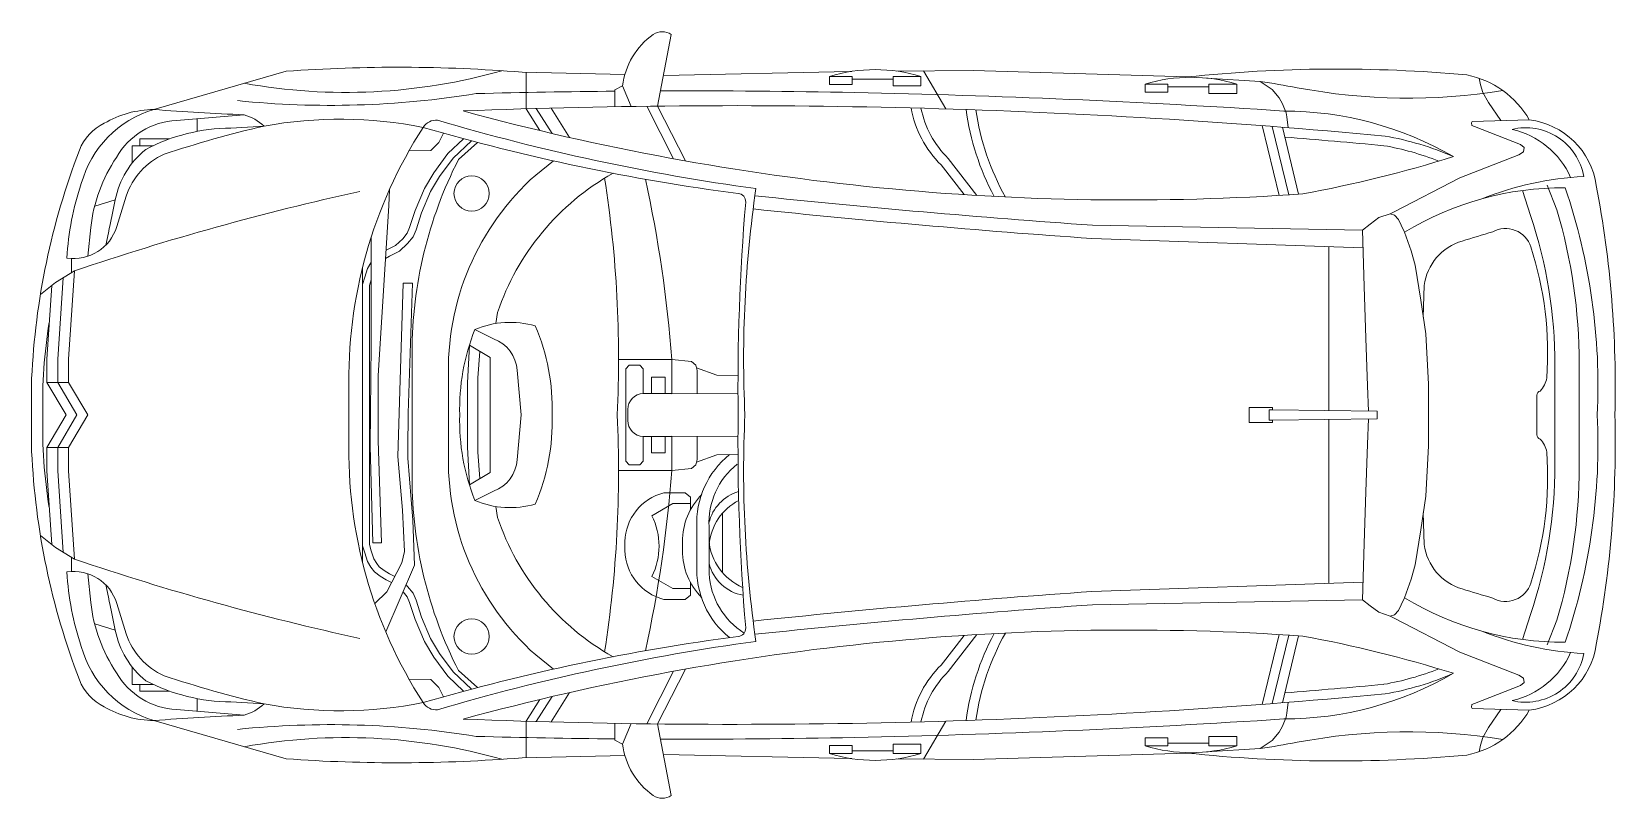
# Model space of a CAD drawing. Header units: centimetres. Extents: x 921 to 1328, y 444 to 640.
import ezdxf

# ---------------------------------------------------------------- set-up
doc = ezdxf.new("R2010")
doc.units = ezdxf.units.CM
doc.layers.add('SC Véhicules', color=73, linetype='Continuous', lineweight=5)

msp = doc.modelspace()

# ---------------------------------------------------------------- linework, layer by layer
at = {"layer": 'SC Véhicules'}
for p, q in [((1085.91, 519.27), (1080.52, 516.15)), ((1090.39, 519.27), (1085.91, 519.27)), ((1090.39, 520.92), (1090.39, 517.61)), ((1085.91, 497.41), (1080.52, 500.53)), ((1090.39, 497.41), (1085.91, 497.41)), ((1090.39, 495.76), (1090.39, 499.07))]:
    msp.add_line(p, q, dxfattribs=at)
for points in [[(1072.99, 626.56, -0.213271), (1080.85, 639.75, -0.316364), (1085.49, 639.75), (1081.95, 621.37)], [(921.09, 541.29), (921.09, 551.41, -0.080255), (933.35, 610.01, -0.190972), (939.74, 616.95, -0.13066), (952.51, 620.49), (986.5, 630.33, -0.037663), (1047.13, 630.08), (1073.57, 629.48)], [(1126.13, 626.93), (1131.94, 626.93), (1131.94, 628.27), (1142.5, 628.27), (1142.5, 626.56), (1149.65, 626.56), (1149.65, 628.99, 0.148544), (1126.13, 628.99), (1126.13, 626.93)], [(1143.33, 630.37), (1163.1, 630.51), (1218.16, 628.86, -0.04911), (1289.96, 629.36, -0.218214), (1306.03, 617.83, -0.3383), (1323.25, 601, -0.053035), (1328.05, 542.02)], [(1207.29, 624.96), (1213.1, 624.96), (1213.1, 626.3), (1223.66, 626.3), (1223.66, 624.59), (1230.81, 624.59), (1230.81, 627.02, 0.148544), (1207.29, 627.02), (1207.29, 624.96)], [(1299.25, 625.35, -0.086447), (1246.35, 626.09, 0.007946), (1236.84, 627.72, -4.839375)], [(1071.02, 625.2, 0.004282), (1035.36, 624.58, -0.065838), (974.01, 622.77)], [(1286.5, 608.38, 0.13222), (1242.93, 620.1, 0.01122), (1132.62, 624.85, 0.005993), (1082.7, 625.27, 0.005993)], [(952.51, 620.49, 0.008657), (975.7, 619.14, -0.110403), (980.85, 616.24, 0.023888), (955.13, 608.98, 0.209928), (945.37, 598.25), (942.96, 590.42, -0.373539), (930.15, 582.34, -1.186199)], [(952.51, 620.49, 0.260377), (933.85, 601.46, 0.06741), (930.15, 582.34, 1.244333)], [(975.7, 619.14), (958.34, 617.69, 0.257656), (942.91, 608.2, 0.122086), (936.29, 590.17), (935.5, 582.78)], [(1031.96, 620.13, 0.083987), (1247.8, 598.8, 0.030126), (1286.5, 608.38, 0.060983), (1268.97, 613.67, 0.032996), (1031.96, 620.13, 68.951103)], [(1160.75, 598.62), (1154.83, 606.24, -0.154142), (1147.13, 620.9)], [(1164.05, 598.41), (1156.69, 607.9, -0.150481), (1149.67, 620.83, -0.150481)], [(1161.27, 620.49, 0.088299), (1168.45, 598.16, 0.088299)], [(1163.79, 620.4, 0.092487), (1171.37, 598.01, 0.092487)], [(980.85, 616.24), (972.31, 615.7, 0.120929), (950.43, 610.26, 0.175141), (942.56, 597.31, -0.000751), (941.17, 590.49, -0.000528), (940.18, 585.7, -0.000528)], [(980.85, 616.24, -0.093664), (1021.72, 615.89, 0.098007)], [(1025.44, 617.72, 0.291164), (1021.72, 615.89, 0.150503), (1002.65, 548.1), (1002.65, 542.02)], [(1021.72, 615.89, 0.038114), (1102.66, 598.89, 0.04092)], [(1025.44, 617.72, 0.037618), (1107.25, 600.17, 0.048096), (1104.43, 542.02, 0.283509)], [(1293.82, 597.57, -0.080188), (1320.05, 603.32, 0.429141), (1301.58, 615.39, -0.235865), (1316.64, 603.06, -0.235865)], [(1035.65, 612.04), (1030.8, 607.67, 0.118091), (1018.88, 558.23), (1018.88, 542.02)], [(1055.21, 607.29), (1050.64, 603.66, 0.224427), (1028.25, 551.11), (1028.25, 542.02)], [(1040.43, 565.53), (1040.83, 568.31, -0.185981), (1070.52, 604.1)], [(1068.34, 602.83, -0.05116), (1071.59, 542.02, 1.299922)], [(1085.62, 556.28, 0.035513), (1078.83, 602.56, 0.035513)], [(1005.47, 599.43, 0.028075), (932.12, 579.04, 0.031284)], [(1102.68, 541.06), (1102.68, 542.02, -0.024157), (1104.61, 596.71, 0.430894), (1102.66, 598.89, -14.975758)], [(1273.98, 588.99, -0.140068), (1315.25, 600.36, -0.094519), (1323.5, 542.02, 1.188622)], [(1304.3, 599.69), (1306.34, 593.24, -0.082675), (1312.6, 554.8), (1312.6, 542.02)], [(1310.61, 601.07), (1313.11, 594.75, -0.073062), (1318.82, 555.24, -0.073062)], [(1263.27, 584.95), (1193.58, 587.36, -0.008513), (1106.53, 594.94, -0.008503)], [(1263.12, 589.49), (1193.73, 590.77, -0.008495), (1106.99, 598.33, -0.008495)], [(1278.78, 567.17), (1278.97, 575.31, -0.294453), (1288.77, 586.7, 0.002134), (1296.62, 589.07, -0.471298), (1306.42, 585.2, -0.096628), (1310.51, 551.55, -0.162982), (1308.81, 548.18, 0.32186), (1307.93, 547.08), (1307.93, 542.02)], [(925.6, 565.8, 0.046137), (923.96, 542.02, -0.011591)], [(1035.01, 563.97, -0.173697), (1050.52, 564.89, -0.109138), (1054.88, 542.02, 1.120389)], [(1035.01, 563.97, 0.100862), (1031.1, 542.02, 0.908615)], [(1035.01, 563.97), (1039.83, 561.55, -0.293986), (1045.9, 553.52), (1046.87, 542.02)], [(1085.62, 547.51), (1078.26, 547.51, 0.4127), (1074.33, 543.44), (1074.33, 542.02)], [(921.09, 542.75), (921.09, 532.63, 0.080255), (933.35, 474.03, 0.190972), (939.74, 467.08, 0.13066), (952.51, 463.54), (986.5, 453.7, 0.037663), (1047.13, 453.96), (1073.57, 454.56)], [(925.6, 518.23, -0.046137), (923.96, 542.02, 0.011591)], [(1025.44, 466.32, -0.291164), (1021.72, 468.14, -0.150503), (1002.65, 535.93), (1002.65, 542.02)], [(1035.65, 472), (1030.8, 476.36, -0.118091), (1018.88, 525.8), (1018.88, 542.02)], [(1025.44, 466.32, -0.037618), (1107.25, 483.87, -0.048096), (1104.43, 542.02, -0.283509)], [(1055.21, 476.75), (1050.64, 480.38, -0.224427), (1028.25, 532.92), (1028.25, 542.02)], [(1035.01, 520.07, -0.100862), (1031.1, 542.02, -0.908615)], [(1035.01, 520.07, 0.173697), (1050.52, 519.15, 0.109138), (1054.88, 542.02, -1.120389)], [(1035.01, 520.07), (1039.83, 522.49, 0.293986), (1045.9, 530.52), (1046.87, 542.02)], [(1068.34, 481.21, 0.05116), (1071.59, 542.02, -1.299922)], [(1085.62, 536.52), (1078.26, 536.52, -0.4127), (1074.33, 540.6), (1074.33, 542.02)], [(1102.68, 542.98), (1102.68, 542.02, 0.024157), (1104.61, 487.33, -0.430894), (1102.66, 485.15, 14.975758)], [(1143.33, 453.67), (1163.1, 453.53), (1218.16, 455.17, 0.04911), (1289.96, 454.67, 0.218214), (1306.03, 466.21, 0.3383), (1323.25, 483.04, 0.053035), (1328.05, 542.02)], [(1273.98, 495.05, 0.140068), (1315.25, 483.67, 0.094519), (1323.5, 542.02, -1.188622)], [(1278.78, 516.87), (1278.97, 508.73, 0.294453), (1288.77, 497.33, -0.002134), (1296.62, 494.97, 0.471298), (1306.42, 498.84, 0.096628), (1310.51, 532.49, 0.162982), (1308.81, 535.85, -0.32186), (1307.93, 536.96), (1307.93, 542.02)], [(1304.3, 484.34), (1306.34, 490.79, 0.082675), (1312.6, 529.24), (1312.6, 542.02)], [(1100.47, 531.83, 0.241504), (1092.06, 513.22), (1092.06, 503.55)], [(1102.42, 529.37, 0.242535), (1095.2, 513.3), (1095.2, 501.27)], [(1085.62, 527.75, -0.035513), (1078.83, 481.47, -0.035513)], [(1310.61, 482.96), (1313.11, 489.29, 0.073062), (1318.82, 528.8, 0.073062)], [(1090.39, 520.92), (1089.06, 522.03), (1083.57, 522.03, 0.336004), (1073.57, 509.49), (1073.57, 507.2)], [(1093.33, 521.59, 0.198018), (1088.36, 509.49, 0.457177)], [(1095.17, 514.3, -0.269133), (1102.77, 522.33, -0.362074)], [(1040.43, 518.51), (1040.83, 515.73, 0.185981), (1070.52, 479.93)], [(1095.2, 508.72, -0.254086), (1102.82, 520.09, -0.362074)], [(1095.2, 509.6, 0.275027), (1103.83, 497.74, 0.362074)], [(1005.47, 484.61, -0.028075), (932.12, 505, -0.031284)], [(1090.39, 495.76), (1089.06, 494.65), (1083.57, 494.65, -0.336004), (1073.57, 507.2), (1073.57, 507.2)], [(1093.33, 495.09, -0.198018), (1088.36, 507.19, -0.198018)], [(952.51, 463.54, -0.008657), (975.7, 464.9, 0.110403), (980.85, 467.79, -0.023888), (955.13, 475.06, -0.209928), (945.37, 485.78), (942.96, 493.62, 0.373539), (930.15, 501.7, 1.186199)], [(952.51, 463.54, -0.260377), (933.85, 482.57, -0.06741), (930.15, 501.7, -1.244333)], [(975.7, 464.9), (958.34, 466.35, -0.257656), (942.91, 475.83, -0.122086), (936.29, 493.86), (935.5, 501.26)], [(1100.46, 484.86, -0.242234), (1092.06, 503.55), (1092.06, 503.55)], [(1095.2, 503.91, 0.296575), (1103.97, 495.7)], [(1104.26, 486.02, -0.244032), (1095.2, 501.27, -0.242234)], [(980.85, 467.79), (972.31, 468.34, -0.120929), (950.43, 473.77, -0.175141), (942.56, 486.72, 0.000751), (941.17, 493.55, 0.000528), (940.18, 498.34, 0.000528)], [(1263.27, 499.09), (1193.58, 496.68, 0.008513), (1106.53, 489.09, 0.008503)], [(1263.12, 494.55), (1193.73, 493.26, 0.008495), (1106.99, 485.7, 0.008495)], [(1021.72, 468.14, -0.038114), (1102.66, 485.15, -0.04092)], [(1031.96, 463.9, -0.083987), (1247.8, 485.24, -0.030126), (1286.5, 475.66, -0.060983), (1268.97, 470.37, -0.032996), (1031.96, 463.9, -68.951103)], [(1160.75, 485.42), (1154.83, 477.8, 0.154142), (1147.13, 463.14)], [(1164.05, 485.62), (1156.69, 476.14, 0.150481), (1149.67, 463.2, 0.150481)], [(1161.27, 463.55, -0.088299), (1168.45, 485.87, -0.088299)], [(1163.79, 463.64, -0.092487), (1171.37, 486.02, -0.092487)], [(1293.82, 486.47, 0.080188), (1320.05, 480.72, -0.429141), (1301.58, 468.65, 0.235865), (1316.64, 480.98, 0.235865)], [(1286.5, 475.66, -0.13222), (1242.93, 463.94, -0.01122), (1132.62, 459.19, -0.005993), (1082.7, 458.76, -0.005993)], [(980.85, 467.79, 0.093664), (1021.72, 468.14, -0.098007)], [(1071.02, 458.83, -0.004282), (1035.36, 459.46, 0.065838), (974.01, 461.26)], [(1072.99, 457.48, 0.213271), (1080.85, 444.29, 0.316364), (1085.49, 444.29), (1081.95, 462.66)], [(1299.25, 458.69, 0.086447), (1246.35, 457.95, -0.007946), (1236.84, 456.31, 4.839375)], [(1126.13, 457.1), (1131.94, 457.1), (1131.94, 455.76), (1142.5, 455.76), (1142.5, 457.48), (1149.65, 457.48), (1149.65, 455.05, -0.148544), (1126.13, 455.05), (1126.13, 457.1)], [(1207.29, 459.08), (1213.1, 459.08), (1213.1, 457.73), (1223.66, 457.73), (1223.66, 459.45), (1230.81, 459.45), (1230.81, 457.02, -0.148544), (1207.29, 457.02), (1207.29, 459.08)]]:
    msp.add_lwpolyline(points, format="xyb", dxfattribs=at)
for points in [[(1048.16, 630.05), (1048.16, 626.66), (1048.16, 620.69)], [(1083.46, 629.2), (1131.36, 630.28), (1131.88, 630.29)], [(1126.13, 628.99), (1131.94, 628.99), (1131.94, 628.27)], [(1149.65, 628.99), (1142.5, 628.99), (1142.5, 628.27)], [(1150.32, 630.42), (1156.1, 620.65)], [(1207.29, 627.02), (1213.1, 627.02), (1213.1, 626.3)], [(1219.94, 628.75), (1218.16, 628.86)], [(1244.06, 615.82), (1243.74, 618.6), (1243.51, 619.62), (1242.58, 621.97), (1241.76, 623.52), (1239.9, 625.65), (1236.84, 627.72), (1223.08, 628.56)], [(1230.81, 627.02), (1223.66, 627.02), (1223.66, 626.3)], [(1298.7, 617.63), (1295.57, 622.31), (1294.08, 624.89), (1293.45, 626.84), (1293.1, 628.52)], [(1072.99, 626.56), (1071.02, 625.57), (1071.02, 621.22)], [(1072.99, 626.56), (1075.18, 621.29)], [(1048.16, 620.69), (1051.69, 615.08)], [(1050.79, 620.76), (1054.84, 614.34)], [(1054.59, 620.87), (1059.37, 613.3)], [(1086.08, 607.84), (1079.18, 621.34)], [(1089.15, 607.28), (1081.95, 621.37)], [(963.66, 614.87), (963.66, 618.13)], [(1237.35, 616.34), (1241.7, 598.4)], [(1239.95, 616.14), (1244.22, 598.56)], [(1242.56, 615.94), (1246.74, 598.72)], [(1306.03, 617.83), (1291.38, 617.43), (1291.15, 617.07), (1291.22, 616.4), (1291.95, 616.14), (1303.79, 611.53), (1304.73, 610.76), (1304.56, 609.65), (1303.36, 608.89), (1288.17, 602.92), (1271.27, 594.22), (1270.26, 593.7), (1267.34, 592.71), (1265.11, 591.01), (1263.12, 589.49), (1263.6, 575.05), (1264.05, 561.73), (1264.46, 549.53), (1264.68, 543.01)], [(946.96, 606.77), (946.96, 611.2), (952.33, 611.2)], [(948.93, 611.2), (948.93, 612.95), (956.55, 612.95)], [(1034.12, 612.44), (1029.4, 607.97), (1025.9, 603.26), (1023.62, 599.42), (1021.32, 593.95), (1019.91, 589.57), (1019.18, 587.77), (1017.73, 586.05), (1015.61, 584.1), (1012.07, 582.29)], [(1032.12, 612.98), (1028.07, 609.15), (1024.42, 604.24), (1022.04, 600.22), (1019.66, 594.57), (1018.24, 590.18), (1017.64, 588.69), (1016.45, 587.27), (1014.59, 585.56), (1012.2, 584.34)], [(1018.09, 609.88), (1023.66, 610), (1025.71, 612.04), (1026.92, 614.41)], [(1008.81, 509.2), (1011.01, 509.2), (1010.19, 535.48), (1010.19, 552.18), (1012.91, 595.72), (1013.07, 599.95)], [(937.3, 595.7), (942.56, 597.31)], [(1270.26, 593.7), (1271.38, 593.34), (1272.37, 592.27), (1273.09, 590.8), (1273.98, 588.99), (1275.69, 584.18), (1276.72, 580.53), (1278.12, 571.48), (1279.44, 562.86), (1280.15, 549.91), (1280.15, 542.02)], [(1008.81, 509.2), (1008.11, 533.99), (1008.35, 560.19), (1008.35, 587.63)], [(931.35, 582.22), (931.35, 578.57)], [(1013.06, 582.79), (1012.06, 582.2)], [(1254.54, 585.25), (1254.54, 543.14)], [(932.12, 579.04), (927.19, 576.03), (923.34, 572.94)], [(932.12, 579.04), (930.59, 556.33), (930.59, 550.39)], [(1008.35, 581.2), (1008.3, 581.14), (1007.4, 579.66), (1006.7, 577.44), (1006.12, 575.58)], [(1006.12, 579.77), (1006.12, 504.27)], [(926.24, 575.27), (924.97, 556.33), (924.97, 550.39)], [(929.18, 577.25), (927.78, 556.33), (927.78, 550.39)], [(1008.35, 576.78), (1007.89, 575.31)], [(1007.89, 575.31), (1007.89, 508.73)], [(1009.3, 493.57), (1012.36, 496.6), (1016.23, 504.08), (1016.88, 506.97), (1016.41, 517.54), (1015.19, 531.32), (1016, 556.63), (1016.61, 575.87), (1018.98, 575.87), (1017.87, 542.48), (1017.81, 533.31), (1017.81, 530.97), (1019.02, 514.99), (1019.47, 503.41), (1012.11, 486.28)], [(1033.59, 559.92), (1033.13, 550.25), (1033.13, 542.02)], [(1033.59, 559.92), (1038.94, 556.76), (1038.94, 542.02)], [(1036.26, 558.34), (1035.8, 551.6), (1035.8, 542.02)], [(1071.94, 556.28), (1085.62, 556.28), (1085.62, 547.46), (1102.64, 547.51)], [(1078.26, 547.51), (1078.26, 553.84), (1077.42, 554.83), (1074.64, 554.83), (1073.81, 553.84)], [(1073.81, 553.84), (1073.81, 542.02)], [(1085.62, 556.28), (1090.66, 555.78), (1091.77, 554.82), (1092.13, 553.48), (1092.16, 547.48)], [(1091.95, 554.15), (1097.24, 552.22), (1102.64, 552.2)], [(1318.82, 555.24), (1318.82, 542.02)], [(924.97, 550.39), (930.59, 550.39), (935.56, 542.02)], [(924.97, 550.39), (924.97, 550.39), (929.93, 542.02)], [(927.78, 550.39), (927.78, 550.39), (932.74, 542.02)], [(1080.38, 547.51), (1080.38, 551.7), (1083.91, 551.7), (1083.91, 547.51)], [(924.97, 533.64), (930.59, 533.64), (935.56, 542.02)], [(924.97, 533.64), (924.97, 533.64), (929.93, 542.02)], [(927.78, 533.64), (927.78, 533.64), (932.74, 542.02)], [(1033.59, 524.12), (1033.13, 533.79), (1033.13, 542.02)], [(1033.59, 524.12), (1038.94, 527.27), (1038.94, 542.02)], [(1036.26, 525.7), (1035.8, 532.44), (1035.8, 542.02)], [(1073.81, 530.2), (1073.81, 542.02)], [(1234, 542.02), (1234, 543.97), (1240, 543.97), (1240, 543.33), (1266.91, 542.98), (1266.91, 542.02)], [(1234, 542.02), (1234, 540.06), (1240, 540.06), (1240, 540.7), (1266.91, 541.05), (1266.91, 542.02)], [(1240, 543.33), (1239.2, 543.33), (1239.2, 542.02)], [(1240, 540.7), (1239.2, 540.7), (1239.2, 542.02)], [(1270.26, 490.33), (1271.38, 490.7), (1272.37, 491.76), (1273.09, 493.24), (1273.98, 495.05), (1275.69, 499.86), (1276.72, 503.51), (1278.12, 512.56), (1279.44, 521.18), (1280.15, 534.12), (1280.15, 542.02)], [(1318.82, 528.8), (1318.82, 542.02)], [(1254.54, 498.79), (1254.54, 540.89)], [(1306.03, 466.21), (1291.38, 466.61), (1291.15, 466.97), (1291.22, 467.63), (1291.95, 467.9), (1303.79, 472.51), (1304.73, 473.28), (1304.56, 474.38), (1303.36, 475.15), (1288.17, 481.12), (1271.27, 489.82), (1270.26, 490.33), (1267.34, 491.33), (1265.11, 493.03), (1263.12, 494.55), (1263.6, 508.99), (1264.05, 522.31), (1264.46, 534.5), (1264.68, 541.02)], [(926.24, 508.77), (924.97, 527.7), (924.97, 533.64)], [(929.18, 506.79), (927.78, 527.7), (927.78, 533.64)], [(932.12, 505), (930.59, 527.7), (930.59, 533.64)], [(1071.94, 527.75), (1085.62, 527.75), (1085.62, 536.58), (1102.64, 536.52)], [(1078.26, 536.52), (1078.26, 530.2), (1077.42, 529.2), (1074.64, 529.2), (1073.81, 530.2)], [(1080.38, 536.52), (1080.38, 532.33), (1083.91, 532.33), (1083.91, 536.52)], [(1085.62, 527.75), (1090.66, 528.26), (1091.77, 529.22), (1092.13, 530.56), (1092.16, 536.56)], [(1091.95, 529.89), (1097.24, 531.81), (1102.64, 531.84)], [(1098.62, 501.56), (1098.62, 516.76)], [(932.12, 505), (927.19, 508), (923.34, 511.1)], [(1088.36, 509.49), (1088.36, 507.16)], [(931.35, 501.82), (931.35, 505.47)], [(1012.2, 499.69), (1010.69, 500.6), (1009.17, 501.75), (1008.3, 502.9), (1007.4, 504.38), (1006.7, 506.59), (1006.12, 508.45)], [(1013.06, 501.24), (1011.68, 502.07), (1010.43, 503.01), (1009.77, 503.89), (1009.02, 505.11), (1008.39, 507.12), (1007.89, 508.73)], [(1014.4, 500.55), (1013.06, 501.24)], [(1013.59, 498.98), (1012.2, 499.69)], [(1032.12, 471.06), (1028.07, 474.89), (1024.42, 479.8), (1022.04, 483.82), (1019.66, 489.47), (1018.24, 493.86), (1017.64, 495.35), (1016.56, 496.63)], [(1034.12, 471.6), (1029.4, 476.07), (1025.9, 480.78), (1023.62, 484.61), (1021.32, 490.09), (1019.91, 494.46), (1019.18, 496.27), (1017.73, 497.99), (1017.31, 498.38)], [(937.3, 488.34), (942.56, 486.72)], [(1237.35, 467.69), (1241.7, 485.63)], [(1239.95, 467.89), (1244.22, 485.48)], [(1242.56, 468.1), (1246.74, 485.31)], [(946.96, 477.27), (946.96, 472.83), (952.33, 472.83)], [(1089.15, 476.75), (1081.95, 462.66)], [(948.93, 472.83), (948.93, 471.09), (956.55, 471.09)], [(1018.09, 474.16), (1023.66, 474.04), (1025.71, 471.99), (1026.92, 469.63)], [(1086.08, 476.2), (1079.18, 462.7)], [(963.66, 469.16), (963.66, 465.9)], [(1048.16, 463.35), (1051.69, 468.95)], [(1050.79, 463.27), (1054.84, 469.7)], [(1054.59, 463.17), (1059.37, 470.74)], [(1244.06, 468.22), (1243.74, 465.44), (1243.51, 464.42), (1242.58, 462.06), (1241.76, 460.52), (1239.9, 458.39), (1236.84, 456.31), (1223.08, 455.47)], [(1298.7, 466.41), (1295.57, 461.72), (1294.08, 459.15), (1293.45, 457.19), (1293.1, 455.51)], [(1048.16, 453.98), (1048.16, 457.37), (1048.16, 463.35)], [(1072.99, 457.48), (1071.02, 458.46), (1071.02, 462.82)], [(1072.99, 457.48), (1075.18, 462.75)], [(1150.32, 453.62), (1156.1, 463.39)], [(1207.29, 457.02), (1213.1, 457.02), (1213.1, 457.73)], [(1230.81, 457.02), (1223.66, 457.02), (1223.66, 457.73)], [(1083.46, 454.84), (1131.36, 453.75), (1131.88, 453.75)], [(1126.13, 455.05), (1131.94, 455.05), (1131.94, 455.76)], [(1149.65, 455.05), (1142.5, 455.05), (1142.5, 455.76)], [(1219.94, 455.28), (1218.16, 455.17)], [(1219.94, 455.28), (1218.16, 455.17)]]:
    msp.add_lwpolyline(points, dxfattribs=at)
for centre in [(1034.17, 598.92), (1034.17, 485.12)]:
    msp.add_circle(centre, 4.53, dxfattribs=at)
for centre, radius, start, end in [((1001.86, 771.72), 146.84, 259.7572, 285.8424), ((1101.52, -1176.92), 1795.91, 84.66041, 85.47573), ((1256.14, 539.42), 72.86, 68.561, 80.1223), ((1064.62, 508.34), 17.72, 333.8292, 26.1708), ((1256.14, 544.62), 72.86, 279.8777, 291.439), ((1101.52, 2260.95), 1795.91, 274.52427, 275.33959), ((1001.86, 312.32), 146.84, 74.1576, 100.2428)]:
    msp.add_arc(centre, radius, start, end, dxfattribs=at)

doc.saveas('drawing.dxf')
